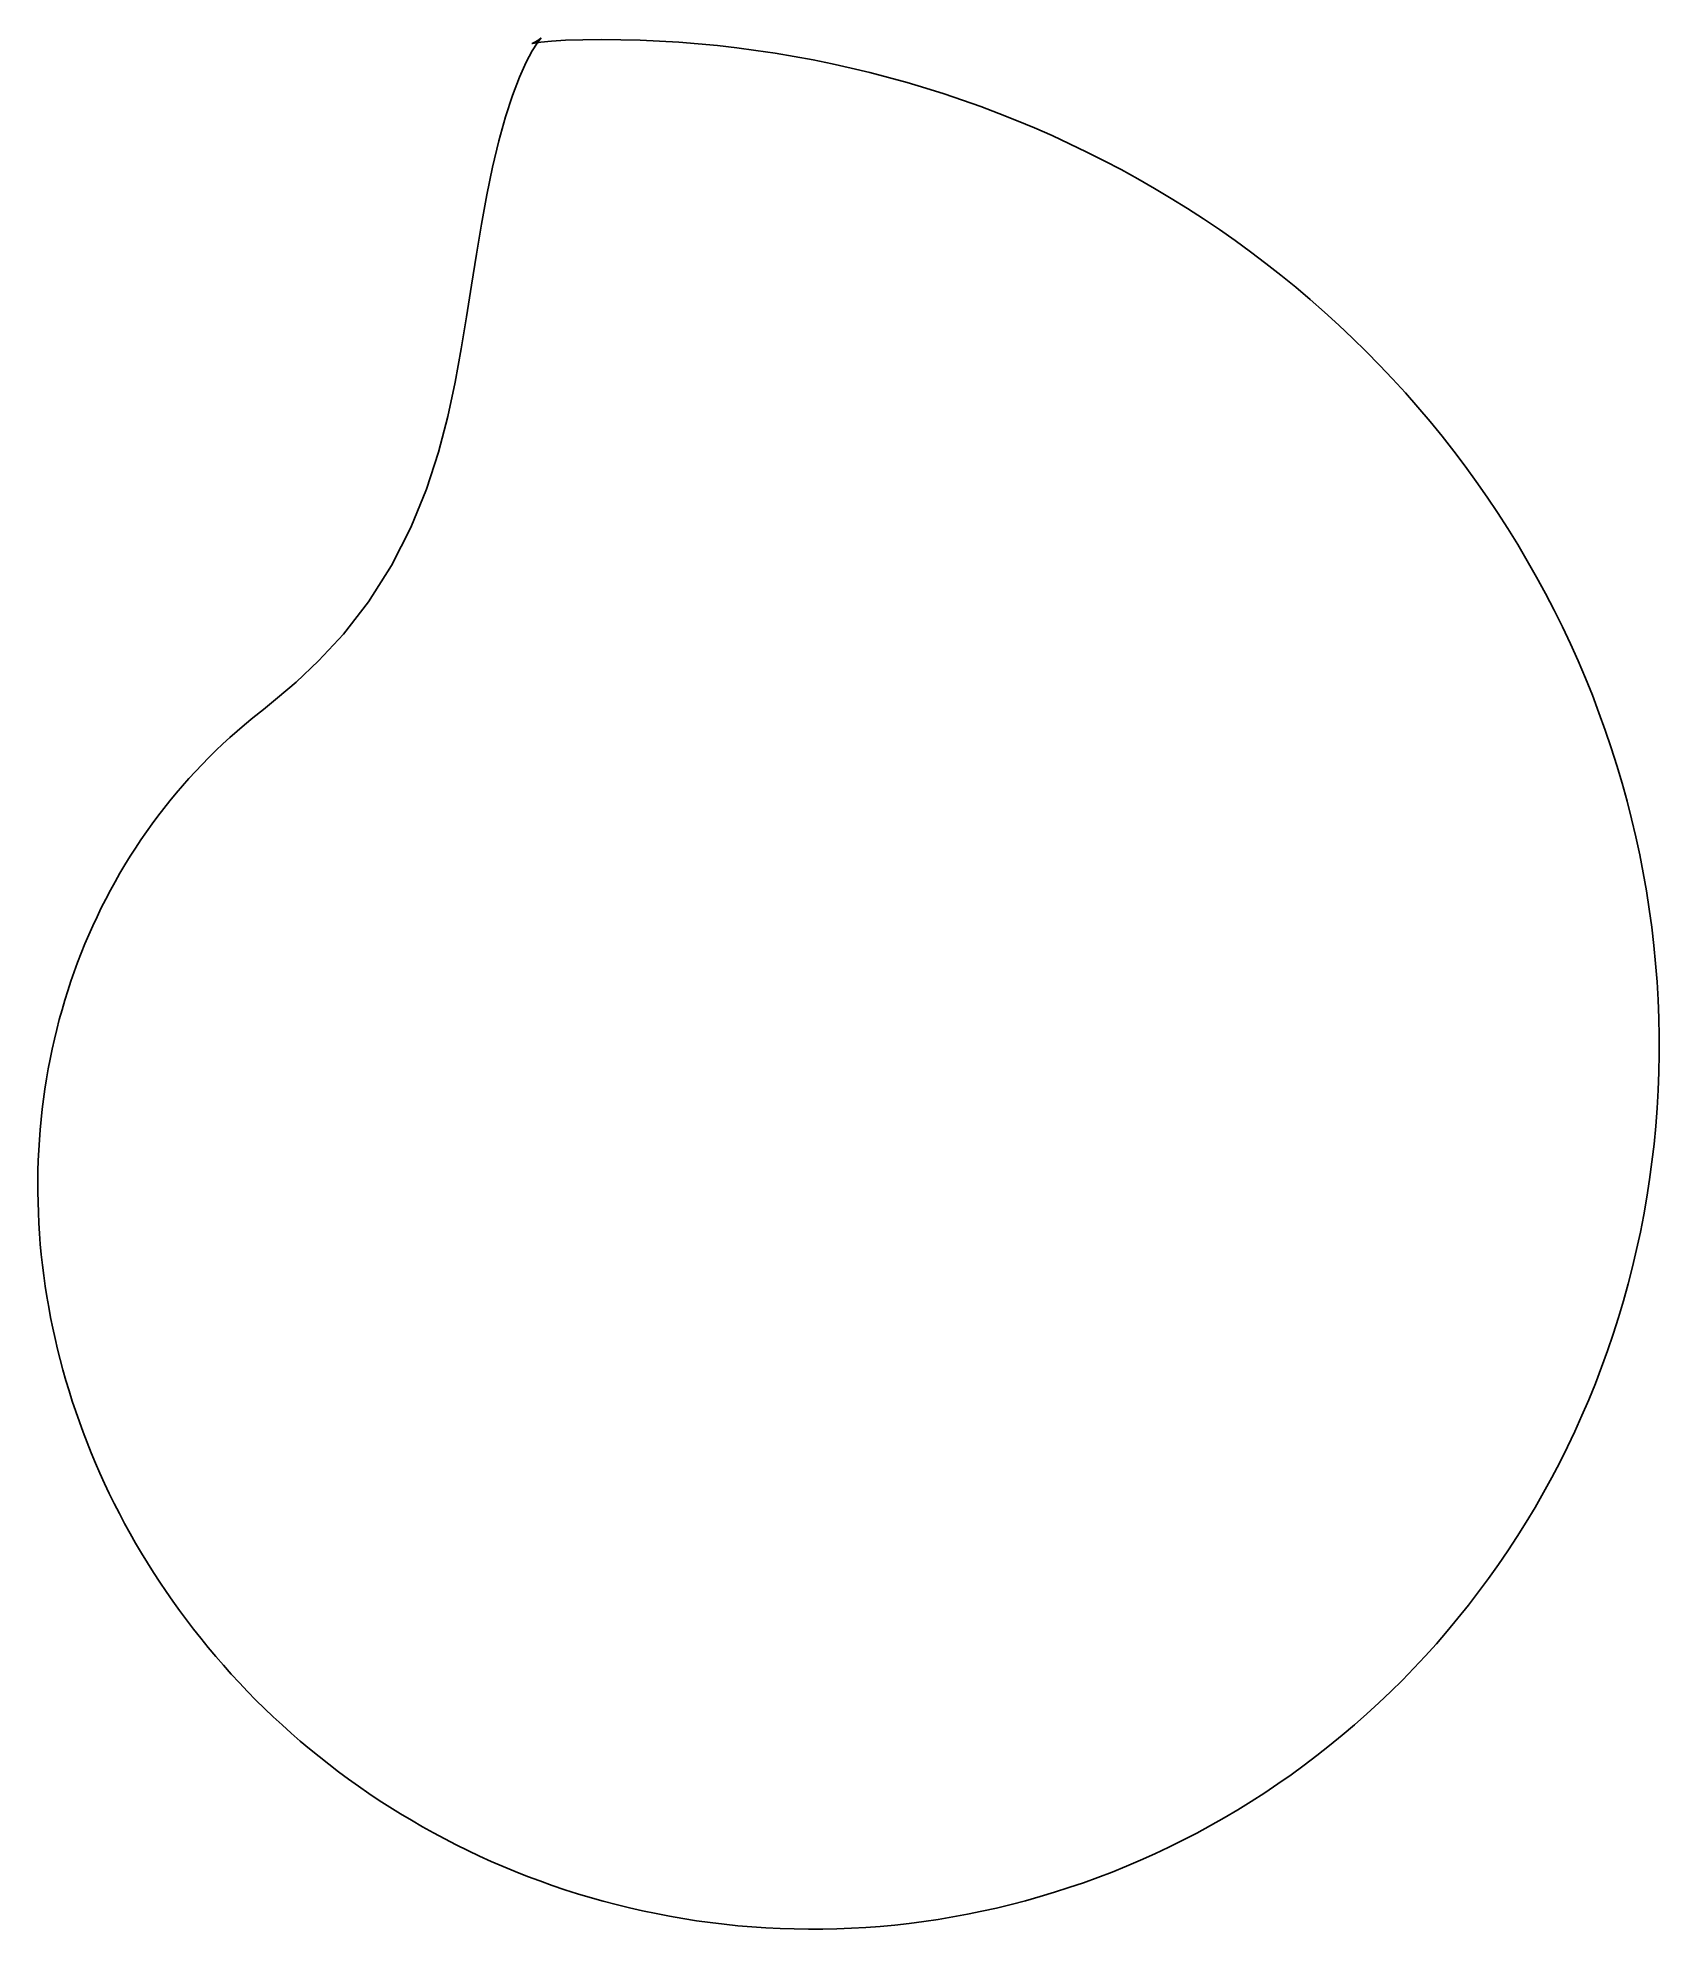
# Model space of a CAD drawing. Extents: x -2.03 to 3.81, y -2.81 to 4.01.
import ezdxf

# ---------------------------------------------------------------- set-up
doc = ezdxf.new("R2010")
doc.units = 0
doc.layers.add('1', color=7, linetype='CONTINUOUS')

msp = doc.modelspace()

# ---------------------------------------------------------------- linework, layer by layer
at = {"layer": '1'}
for p, q in [((-0.271155, 3.918409), (-0.249494, 3.959176)), ((-0.250958, 3.985439), (-0.241363, 3.987409)), ((-0.249279, 3.986264), (-0.250958, 3.985439)), ((-0.249494, 3.959176), (-0.23218, 3.986628)), ((-0.240366, 3.990377), (-0.249279, 3.986264)), ((-0.241363, 3.987409), (-0.218022, 3.990913)), ((-0.22911, 3.996877), (-0.240366, 3.990377)), ((-0.23218, 3.986628), (-0.220921, 4.001607)), ((-0.22016, 4.003307), (-0.22911, 3.996877)), ((-0.220921, 4.001607), (-0.216897, 4.00613)), ((-0.216897, 4.00613), (-0.22016, 4.003307)), ((-0.218022, 3.990913), (-0.180269, 3.994621)), ((-0.180269, 3.994621), (-0.129194, 3.997593)), ((-0.129194, 3.997593), (-0.067591, 3.999406)), ((-0.067591, 3.999406), (0.000147, 4)), ((0.000147, 4), (0.069809, 3.999391)), ((0.069809, 3.999391), (0.139595, 3.997563)), ((0.139595, 3.997563), (0.209335, 3.994518)), ((0.209335, 3.994518), (0.279006, 3.990256)), ((0.279006, 3.990256), (0.348585, 3.984778)), ((0.348585, 3.984778), (0.418049, 3.978086)), ((0.418049, 3.978086), (0.487376, 3.970182)), ((0.487376, 3.970182), (0.556543, 3.961067)), ((0.556543, 3.961067), (0.625527, 3.950745)), ((-0.29539, 3.864477), (-0.271155, 3.918409)), ((0.625527, 3.950745), (0.694306, 3.939219)), ((0.694306, 3.939219), (0.762856, 3.926491)), ((0.762856, 3.926491), (0.831157, 3.912566)), ((0.831157, 3.912566), (0.899184, 3.897446)), ((0.899184, 3.897446), (0.966916, 3.881138)), ((-0.320642, 3.798259), (-0.29539, 3.864477)), ((0.966916, 3.881138), (1.034331, 3.863645)), ((1.034331, 3.863645), (1.101406, 3.844972)), ((1.101406, 3.844972), (1.16812, 3.825126)), ((1.16812, 3.825126), (1.234449, 3.804111)), ((-0.345696, 3.721098), (-0.320642, 3.798259)), ((1.234449, 3.804111), (1.300373, 3.781935)), ((1.300373, 3.781935), (1.365868, 3.758603)), ((1.365868, 3.758603), (1.430914, 3.734123)), ((-0.369715, 3.634584), (-0.345696, 3.721098)), ((1.430914, 3.734123), (1.495489, 3.708502)), ((1.495489, 3.708502), (1.55957, 3.681748)), ((1.55957, 3.681748), (1.623137, 3.65387)), ((-0.39222, 3.540376), (-0.369715, 3.634584)), ((1.623137, 3.65387), (1.686167, 3.624875)), ((1.686167, 3.624875), (1.74864, 3.594773)), ((1.74864, 3.594773), (1.810534, 3.563573)), ((1.810534, 3.563573), (1.871828, 3.531285)), ((-0.413055, 3.440073), (-0.39222, 3.540376)), ((1.871828, 3.531285), (1.932502, 3.49792)), ((1.932502, 3.49792), (1.992534, 3.463488)), ((-0.432345, 3.335095), (-0.413055, 3.440073)), ((1.992534, 3.463488), (2.051904, 3.428)), ((2.051904, 3.428), (2.11059, 3.391468)), ((2.11059, 3.391468), (2.168574, 3.353904)), ((2.168574, 3.353904), (2.225835, 3.31532)), ((-0.45046, 3.226588), (-0.432345, 3.335095)), ((2.225835, 3.31532), (2.282352, 3.275728)), ((2.282352, 3.275728), (2.338107, 3.235143)), ((-0.467998, 3.115336), (-0.45046, 3.226588)), ((2.338107, 3.235143), (2.393079, 3.193577)), ((2.393079, 3.193577), (2.447249, 3.151045)), ((2.447249, 3.151045), (2.500598, 3.107562)), ((-0.485785, 3.001685), (-0.467998, 3.115336)), ((2.500598, 3.107562), (2.553107, 3.063142)), ((-0.504905, 2.885493), (-0.485785, 3.001685)), ((2.553107, 3.063142), (2.604758, 3.017801)), ((2.604758, 3.017801), (2.655533, 2.971554)), ((2.655533, 2.971554), (2.705413, 2.924417)), ((-0.52678, 2.766138), (-0.504905, 2.885493)), ((2.705413, 2.924417), (2.75438, 2.876408)), ((2.75438, 2.876408), (2.802417, 2.827543)), ((2.802417, 2.827543), (2.849507, 2.77784)), ((-0.553272, 2.642652), (-0.52678, 2.766138)), ((2.849507, 2.77784), (2.895633, 2.727316)), ((2.895633, 2.727316), (2.940779, 2.67599)), ((2.940779, 2.67599), (2.984928, 2.623881)), ((-0.586779, 2.514082), (-0.553272, 2.642652)), ((2.984928, 2.623881), (3.028065, 2.571007)), ((3.028065, 2.571007), (3.070174, 2.517388)), ((-0.630164, 2.380192), (-0.586779, 2.514082)), ((3.070174, 2.517388), (3.11124, 2.463043)), ((3.11124, 2.463043), (3.151248, 2.407993)), ((3.151248, 2.407993), (3.190185, 2.352259)), ((-0.686239, 2.242491), (-0.630164, 2.380192)), ((3.190185, 2.352259), (3.228036, 2.295861)), ((3.228036, 2.295861), (3.264788, 2.23882)), ((-0.756522, 2.105141), (-0.686239, 2.242491)), ((3.264788, 2.23882), (3.300429, 2.181158)), ((3.300429, 2.181158), (3.334944, 2.122897)), ((3.334944, 2.122897), (3.368324, 2.064058)), ((-0.839537, 1.974797), (-0.756522, 2.105141)), ((3.368324, 2.064058), (3.400555, 2.004666)), ((3.400555, 2.004666), (3.431626, 1.944742)), ((-0.929882, 1.858702), (-0.839537, 1.974797)), ((3.431626, 1.944742), (3.461528, 1.884309)), ((-1.019421, 1.761932), (-0.929882, 1.858702)), ((3.461528, 1.884309), (3.49025, 1.823392)), ((3.49025, 1.823392), (3.517782, 1.762012)), ((-1.100164, 1.685869), (-1.019421, 1.761932)), ((3.517782, 1.762012), (3.544116, 1.700196)), ((-1.166852, 1.628752), (-1.100164, 1.685869)), ((3.544116, 1.700196), (3.569242, 1.637966)), ((3.569242, 1.637966), (3.593153, 1.575346)), ((-1.255788, 1.556644), (-1.218001, 1.587111)), ((-1.218001, 1.587111), (-1.166852, 1.628752)), ((3.593153, 1.575346), (3.615841, 1.512363)), ((-1.338265, 1.486286), (-1.312119, 1.509419)), ((-1.312119, 1.509419), (-1.285387, 1.532247)), ((-1.285387, 1.532247), (-1.255788, 1.556644)), ((3.615841, 1.512363), (3.637299, 1.449039)), ((-1.414261, 1.414172), (-1.389342, 1.438658)), ((-1.389342, 1.438658), (-1.364008, 1.462698)), ((-1.364008, 1.462698), (-1.338265, 1.486286)), ((3.637299, 1.449039), (3.657521, 1.385402)), ((-1.486473, 1.338096), (-1.462832, 1.363885)), ((-1.462832, 1.363885), (-1.43876, 1.389246)), ((-1.43876, 1.389246), (-1.414261, 1.414172)), ((3.657521, 1.385402), (3.676501, 1.321474)), ((-1.532437, 1.285257), (-1.509677, 1.311884)), ((-1.509677, 1.311884), (-1.486473, 1.338096)), ((3.676501, 1.321474), (3.694233, 1.257282)), ((-1.598008, 1.20294), (-1.576608, 1.230778)), ((-1.576608, 1.230778), (-1.554749, 1.258219)), ((-1.554749, 1.258219), (-1.532437, 1.285257)), ((3.694233, 1.257282), (3.710714, 1.192852)), ((-1.63941, 1.146101), (-1.618943, 1.174712)), ((-1.618943, 1.174712), (-1.598008, 1.20294)), ((3.710714, 1.192852), (3.725938, 1.128208)), ((-1.678915, 1.087757), (-1.659402, 1.117114)), ((-1.659402, 1.117114), (-1.63941, 1.146101)), ((3.725938, 1.128208), (3.739903, 1.063377)), ((-1.734533, 0.997545), (-1.716485, 1.027965)), ((-1.716485, 1.027965), (-1.697945, 1.058039)), ((-1.697945, 1.058039), (-1.678915, 1.087757)), ((3.739903, 1.063377), (3.752604, 0.998385)), ((-1.769131, 0.935691), (-1.752083, 0.966784)), ((-1.752083, 0.966784), (-1.734533, 0.997545)), ((3.752604, 0.998385), (3.764041, 0.933256)), ((-1.801704, 0.872537), (-1.785673, 0.904273)), ((-1.785673, 0.904273), (-1.769131, 0.935691)), ((3.764041, 0.933256), (3.774212, 0.868018)), ((-1.83222, 0.808146), (-1.817221, 0.840493)), ((-1.817221, 0.840493), (-1.801704, 0.872537)), ((3.774212, 0.868018), (3.783114, 0.802696)), ((-1.860649, 0.742579), (-1.846698, 0.775506)), ((-1.846698, 0.775506), (-1.83222, 0.808146)), ((3.783114, 0.802696), (3.790748, 0.737316)), ((-1.886962, 0.675899), (-1.874072, 0.709374)), ((-1.874072, 0.709374), (-1.860649, 0.742579)), ((3.790748, 0.737316), (3.797114, 0.671905)), ((-1.911132, 0.608171), (-1.899317, 0.642162)), ((-1.899317, 0.642162), (-1.886962, 0.675899)), ((3.797114, 0.671905), (3.802212, 0.606488)), ((-1.933135, 0.539458), (-1.922406, 0.573933)), ((-1.922406, 0.573933), (-1.911132, 0.608171)), ((3.802212, 0.606488), (3.806043, 0.541091)), ((-1.952948, 0.469824), (-1.943317, 0.504752)), ((-1.943317, 0.504752), (-1.933135, 0.539458)), ((3.806043, 0.541091), (3.80861, 0.475741)), ((-1.970549, 0.399336), (-1.962026, 0.434683)), ((-1.962026, 0.434683), (-1.952948, 0.469824)), ((3.80861, 0.475741), (3.809915, 0.410464)), ((3.809915, 0.410464), (3.809961, 0.345284)), ((-1.985919, 0.328057), (-1.978514, 0.363791)), ((-1.978514, 0.363791), (-1.970549, 0.399336)), ((3.809961, 0.345284), (3.808752, 0.280229)), ((-1.999041, 0.256053), (-1.992762, 0.292142)), ((-1.992762, 0.292142), (-1.985919, 0.328057)), ((3.808752, 0.280229), (3.806292, 0.215324)), ((-2.009898, 0.183389), (-2.004754, 0.219799)), ((-2.004754, 0.219799), (-1.999041, 0.256053)), ((3.806292, 0.215324), (3.802585, 0.150595)), ((-2.018476, 0.110129), (-2.014473, 0.146829)), ((-2.014473, 0.146829), (-2.009898, 0.183389)), ((3.802585, 0.150595), (3.797639, 0.086067)), ((-2.024762, 0.036338), (-2.021906, 0.073296)), ((-2.021906, 0.073296), (-2.018476, 0.110129)), ((3.797639, 0.086067), (3.791457, 0.021765)), ((-2.027041, -0.000736), (-2.024762, 0.036338)), ((3.791457, 0.021765), (3.784049, -0.042285)), ((-2.029865, -0.0752), (-2.028742, -0.037918)), ((-2.028742, -0.037918), (-2.027041, -0.000736)), ((3.784049, -0.042285), (3.775419, -0.106059)), ((-2.030408, -0.112575), (-2.029865, -0.0752)), ((-2.030369, -0.150034), (-2.030408, -0.112575)), ((3.775419, -0.106059), (3.765577, -0.169531)), ((-2.029749, -0.18757), (-2.030369, -0.150034)), ((-2.028544, -0.225173), (-2.029749, -0.18757)), ((3.765577, -0.169531), (3.754532, -0.232677)), ((-2.026755, -0.262837), (-2.028544, -0.225173)), ((-2.024381, -0.300552), (-2.026755, -0.262837)), ((3.754532, -0.232677), (3.742291, -0.295472)), ((-2.021421, -0.338312), (-2.024381, -0.300552)), ((-2.017873, -0.376108), (-2.021421, -0.338312)), ((3.742291, -0.295472), (3.728864, -0.357893)), ((-2.013738, -0.413932), (-2.017873, -0.376108)), ((3.728864, -0.357893), (3.714262, -0.419915)), ((-2.009014, -0.451776), (-2.013738, -0.413932)), ((-2.0037, -0.489633), (-2.009014, -0.451776)), ((3.714262, -0.419915), (3.698496, -0.481515)), ((-1.997797, -0.527493), (-2.0037, -0.489633)), ((-1.991303, -0.565349), (-1.997797, -0.527493)), ((3.681576, -0.542669), (3.663514, -0.603355)), ((3.698496, -0.481515), (3.681576, -0.542669)), ((-1.984217, -0.603194), (-1.991303, -0.565349)), ((-1.97654, -0.641018), (-1.984217, -0.603194)), ((3.663514, -0.603355), (3.644323, -0.66355)), ((-1.968271, -0.678815), (-1.97654, -0.641018)), ((-1.959408, -0.716575), (-1.968271, -0.678815)), ((3.644323, -0.66355), (3.624016, -0.723231)), ((-1.949953, -0.754291), (-1.959408, -0.716575)), ((3.624016, -0.723231), (3.602605, -0.782377)), ((-1.939904, -0.791955), (-1.949953, -0.754291)), ((-1.929261, -0.829558), (-1.939904, -0.791955)), ((3.602605, -0.782377), (3.580105, -0.840965)), ((-1.918024, -0.867093), (-1.929261, -0.829558)), ((-1.906192, -0.904552), (-1.918024, -0.867093)), ((3.580105, -0.840965), (3.55653, -0.898975)), ((-1.893765, -0.941925), (-1.906192, -0.904552)), ((-1.880742, -0.979205), (-1.893765, -0.941925)), ((3.55653, -0.898975), (3.531895, -0.956385)), ((-1.867125, -1.016383), (-1.880742, -0.979205)), ((-1.852911, -1.053452), (-1.867125, -1.016383)), ((3.506215, -1.013176), (3.479505, -1.069326)), ((3.531895, -0.956385), (3.506215, -1.013176)), ((-1.838102, -1.090403), (-1.852911, -1.053452)), ((3.479505, -1.069326), (3.451783, -1.124817)), ((-1.822697, -1.127227), (-1.838102, -1.090403)), ((-1.806696, -1.163916), (-1.822697, -1.127227)), ((3.451783, -1.124817), (3.423063, -1.179628)), ((-1.790099, -1.200461), (-1.806696, -1.163916)), ((-1.772905, -1.236854), (-1.790099, -1.200461)), ((3.423063, -1.179628), (3.393365, -1.233742)), ((-1.755116, -1.273087), (-1.772905, -1.236854)), ((-1.736731, -1.309149), (-1.755116, -1.273087)), ((3.362703, -1.287139), (3.331098, -1.339803)), ((3.393365, -1.233742), (3.362703, -1.287139)), ((-1.71775, -1.345034), (-1.736731, -1.309149)), ((-1.698173, -1.380731), (-1.71775, -1.345034)), ((3.331098, -1.339803), (3.298566, -1.391715)), ((-1.678001, -1.416232), (-1.698173, -1.380731)), ((-1.657234, -1.451528), (-1.678001, -1.416232)), ((3.298566, -1.391715), (3.265126, -1.442859)), ((-1.635872, -1.48661), (-1.657234, -1.451528)), ((-1.613915, -1.521468), (-1.635872, -1.48661)), ((3.230797, -1.493218), (3.195598, -1.542777)), ((3.265126, -1.442859), (3.230797, -1.493218)), ((-1.591365, -1.556094), (-1.613915, -1.521468)), ((-1.568221, -1.590478), (-1.591365, -1.556094)), ((3.195598, -1.542777), (3.159549, -1.591519)), ((-1.544485, -1.62461), (-1.568221, -1.590478)), ((-1.520157, -1.658482), (-1.544485, -1.62461)), ((3.159549, -1.591519), (3.12267, -1.63943)), ((-1.495237, -1.692083), (-1.520157, -1.658482)), ((-1.469727, -1.725403), (-1.495237, -1.692083)), ((3.084979, -1.686496), (3.046499, -1.732703)), ((3.12267, -1.63943), (3.084979, -1.686496)), ((-1.443628, -1.758434), (-1.469727, -1.725403)), ((-1.416941, -1.791165), (-1.443628, -1.758434)), ((3.046499, -1.732703), (3.007249, -1.778038)), ((-1.389666, -1.823586), (-1.416941, -1.791165)), ((-1.361806, -1.855687), (-1.389666, -1.823586)), ((2.967251, -1.822487), (2.926524, -1.866039)), ((3.007249, -1.778038), (2.967251, -1.822487)), ((-1.333362, -1.887458), (-1.361806, -1.855687)), ((-1.304335, -1.918889), (-1.333362, -1.887458)), ((2.926524, -1.866039), (2.885091, -1.908682)), ((-1.274727, -1.949968), (-1.304335, -1.918889)), ((-1.244539, -1.980687), (-1.274727, -1.949968)), ((2.842973, -1.950404), (2.800192, -1.991196)), ((2.885091, -1.908682), (2.842973, -1.950404)), ((-1.213775, -2.011033), (-1.244539, -1.980687)), ((-1.182435, -2.040997), (-1.213775, -2.011033)), ((-1.150523, -2.070567), (-1.182435, -2.040997)), ((2.756769, -2.031047), (2.712726, -2.069947)), ((2.800192, -1.991196), (2.756769, -2.031047)), ((-1.11804, -2.099732), (-1.150523, -2.070567)), ((-1.08499, -2.128483), (-1.11804, -2.099732)), ((2.668085, -2.107889), (2.622868, -2.144863)), ((2.712726, -2.069947), (2.668085, -2.107889)), ((-1.051374, -2.156807), (-1.08499, -2.128483)), ((-1.017197, -2.184693), (-1.051374, -2.156807)), ((2.622868, -2.144863), (2.577098, -2.180861)), ((-0.982461, -2.21213), (-1.017197, -2.184693)), ((-0.94717, -2.239107), (-0.982461, -2.21213)), ((-0.911328, -2.265612), (-0.94717, -2.239107)), ((2.530797, -2.215878), (2.483987, -2.249905)), ((2.577098, -2.180861), (2.530797, -2.215878)), ((-0.874937, -2.291634), (-0.911328, -2.265612)), ((-0.838003, -2.317161), (-0.874937, -2.291634)), ((2.38893, -2.314969), (2.340728, -2.345995)), ((2.436691, -2.282937), (2.38893, -2.314969)), ((2.483987, -2.249905), (2.436691, -2.282937)), ((-0.800529, -2.342182), (-0.838003, -2.317161)), ((-0.76252, -2.366684), (-0.800529, -2.342182)), ((-0.723981, -2.390655), (-0.76252, -2.366684)), ((2.292107, -2.376011), (2.243088, -2.405014)), ((2.340728, -2.345995), (2.292107, -2.376011)), ((-0.684918, -2.414085), (-0.723981, -2.390655)), ((-0.645334, -2.436961), (-0.684918, -2.414085)), ((-0.605236, -2.45927), (-0.645334, -2.436961)), ((2.193695, -2.432999), (2.14395, -2.459964)), ((2.243088, -2.405014), (2.193695, -2.432999)), ((-0.564629, -2.481002), (-0.605236, -2.45927)), ((-0.52352, -2.502143), (-0.564629, -2.481002)), ((-0.481915, -2.522682), (-0.52352, -2.502143)), ((2.043492, -2.510826), (1.992823, -2.53472)), ((2.093875, -2.485907), (2.043492, -2.510826)), ((2.14395, -2.459964), (2.093875, -2.485907)), ((-0.439821, -2.542607), (-0.481915, -2.522682)), ((-0.397245, -2.561905), (-0.439821, -2.542607)), ((-0.354194, -2.580565), (-0.397245, -2.561905)), ((-0.310675, -2.598574), (-0.354194, -2.580565)), ((1.890715, -2.579432), (1.83932, -2.600249)), ((1.94189, -2.557589), (1.890715, -2.579432)), ((1.992823, -2.53472), (1.94189, -2.557589)), ((-0.266697, -2.61592), (-0.310675, -2.598574)), ((-0.222268, -2.63259), (-0.266697, -2.61592)), ((-0.177397, -2.648574), (-0.222268, -2.63259)), ((-0.132091, -2.663858), (-0.177397, -2.648574)), ((1.684026, -2.65656), (1.631962, -2.673289)), ((1.735954, -2.638812), (1.684026, -2.65656)), ((1.787726, -2.620042), (1.735954, -2.638812)), ((1.83932, -2.600249), (1.787726, -2.620042)), ((-0.086361, -2.678431), (-0.132091, -2.663858)), ((-0.040217, -2.69228), (-0.086361, -2.678431)), ((0.006333, -2.705395), (-0.040217, -2.69228)), ((0.053277, -2.717762), (0.006333, -2.705395)), ((0.100606, -2.729371), (0.053277, -2.717762)), ((1.475165, -2.717393), (1.422765, -2.730078)), ((1.527511, -2.703702), (1.475165, -2.717393)), ((1.579784, -2.689002), (1.527511, -2.703702)), ((1.631962, -2.673289), (1.579784, -2.689002)), ((0.148307, -2.740209), (0.100606, -2.729371)), ((0.19637, -2.750265), (0.148307, -2.740209)), ((0.244784, -2.759528), (0.19637, -2.750265)), ((0.293535, -2.767987), (0.244784, -2.759528)), ((0.342612, -2.775629), (0.293535, -2.767987)), ((0.392002, -2.782445), (0.342612, -2.775629)), ((0.441692, -2.788423), (0.392002, -2.782445)), ((0.491668, -2.793553), (0.441692, -2.788423)), ((1.0561, -2.791164), (1.003963, -2.796005)), ((1.108334, -2.785365), (1.0561, -2.791164)), ((1.160648, -2.778601), (1.108334, -2.785365)), ((1.213023, -2.770865), (1.160648, -2.778601)), ((1.265442, -2.762151), (1.213023, -2.770865)), ((1.317884, -2.752452), (1.265442, -2.762151)), ((1.370332, -2.741763), (1.317884, -2.752452)), ((1.422765, -2.730078), (1.370332, -2.741763)), ((0.541917, -2.797824), (0.491668, -2.793553)), ((0.592424, -2.801226), (0.541917, -2.797824)), ((0.643174, -2.803749), (0.592424, -2.801226)), ((0.694154, -2.805383), (0.643174, -2.803749)), ((0.745348, -2.806119), (0.694154, -2.805383)), ((0.796739, -2.805947), (0.745348, -2.806119)), ((0.848313, -2.804858), (0.796739, -2.805947)), ((0.900053, -2.802844), (0.848313, -2.804858)), ((0.951942, -2.799896), (0.900053, -2.802844)), ((1.003963, -2.796005), (0.951942, -2.799896))]:
    msp.add_line(p, q, dxfattribs=at)

doc.saveas('drawing.dxf')
